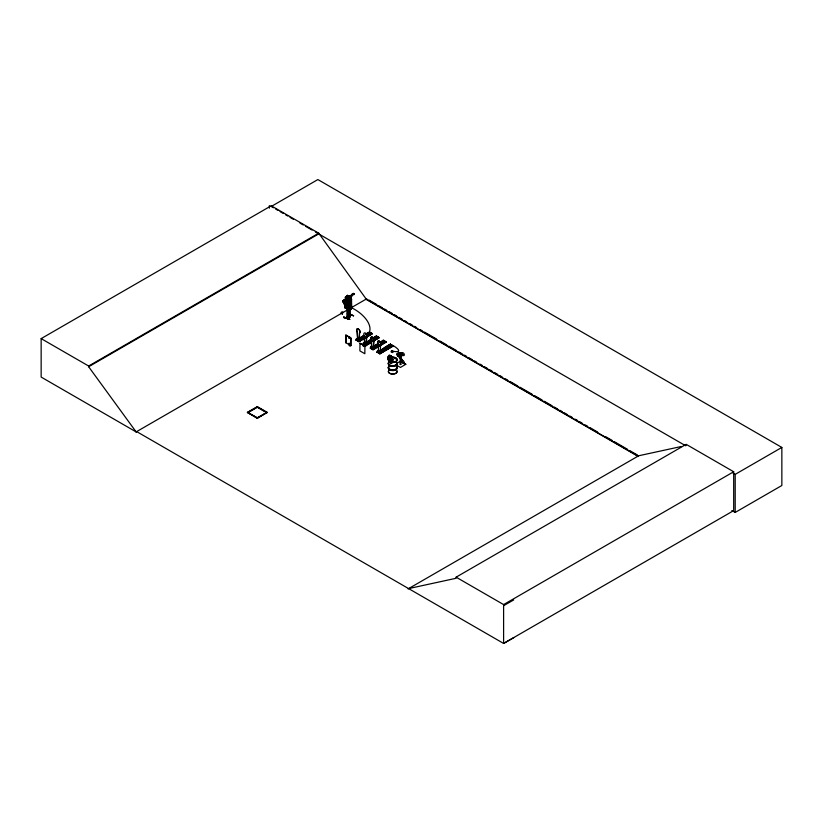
<?xml version="1.0" encoding="UTF-8"?>
<svg xmlns="http://www.w3.org/2000/svg" width="823" height="823" viewBox="0 0 823 823"><rect width="100%" height="100%" fill="white"/><g stroke="black" fill="none" stroke-linecap="round" stroke-linejoin="round"><path stroke-width="1.23" d="M345.454 306.218C342.409 301.352 350.691 316.937 343.232 301.115C341.278 301.239 346.339 305.395 347.934 305.384L349.271 304.5L348.592 302.977L343.901 300.035L348.551 303.039M351.133 308.234L350.979 298.872L351.524 299.058L351.637 308.46C345.053 305.662 345.866 308.985 344.703 303.882M348.108 302.576L351.298 308.913L348.108 302.576L351.154 308.903L345.403 306.845L351.514 308.584L351.328 299.181L349.394 296.064L347.378 295.364L345.362 297.124L345.65 301.938M351.02 307.864L345.742 306.403M348.911 298.842L348.901 301.846L349.6 302.031L351.061 299.438L350.526 299.284A5.576 2.335 -75.4 0 1 353.89 294.511L354.085 293.595A6.512 2.726 -75.4 0 0 350.392 298.368L350.156 299.181L348.911 298.842L349.693 298.183A6.512 2.726 -75.4 0 1 353.386 293.41L354.446 293.646M349.6 302.031L349.61 299.027L350.156 299.181M344.672 300.508L344.93 302.257L346.473 303.306L345.331 300.734M359.137 340.136L359.476 332.986A2.335 1.358 59.5 0 0 359.476 330.301A2.335 1.358 59.5 0 0 357.12 328.963A2.335 1.358 59.5 0 0 357.12 331.659L357.83 340.66L358.314 338.592L357.275 339.199L358.2 338.49M357.614 339.323L357.223 331.597A2.335 1.358 59.5 0 1 357.223 328.902A2.335 1.358 59.5 0 1 359.579 330.239A2.335 1.358 59.5 0 1 359.579 332.924L359.229 340.074L357.521 338.767M366.204 344.209L366.554 337.07M366.307 344.158L366.657 337.008A2.335 1.358 59.5 0 0 366.657 334.323L369.918 332.41L367.85 334.025M380.144 352.265L380.596 345.063A2.335 1.358 59.5 0 0 380.596 342.368A2.335 1.358 59.5 0 0 378.241 341.041A2.335 1.358 59.5 0 0 378.241 343.726L378.477 351.318L380.247 352.203M346.061 297.278L345.557 297.144L346.123 302.02M351.627 307.102L350.968 306.876M392.18 351.318C392.468 348.942 389.793 352.676 391.81 351.874M374.918 338.109L376.985 336.494L373.673 338.448A2.335 1.358 59.5 0 1 373.693 341.195L373.344 348.335L371.317 347.131M372.047 346.967C373.992 346.205 369.866 348.787 372.284 346.627M357.614 339.292L358.211 338.911M371.626 339.56L363.591 344.467L363.272 343.037L364.61 342.234L365.021 344.672L365.299 342.563L364.496 343.438M364.846 343.284L364.496 342.882M372.191 346.915L371.584 347.069L373.447 348.273L373.796 341.134A2.335 1.358 59.5 0 0 373.796 338.448A2.335 1.358 59.5 0 0 371.44 337.111A2.335 1.358 59.5 0 0 371.338 339.868L371.482 347.419L372.243 347.141M378.539 351.514C378.292 350.629 379.794 351.112 378.899 350.804M387.016 347.82L385.699 348.15M349.693 319.149L343.561 317.493L349.713 319.417L343.747 316.999L349.713 319.417M395.359 358.19L394.968 358.416M395.04 358.375L395.441 358.242M395.524 358.314L394.958 358.468M395.205 358.735L395.657 358.468M402.18 361.256L402.138 361.4A1.553 0.895 60 0 0 403.311 363.478A1.553 0.895 60 0 0 404.299 362.48A1.553 0.895 60 0 0 402.786 360.752L399.165 355.546L398.548 356.122L402.313 361.174L398.682 356.04L399.165 355.546M349.826 299.109A5.576 2.335 -75.4 0 1 353.19 294.325L353.746 293.461M347.944 316.762L348.036 307.226L347.944 316.762L347.481 306.989L347.759 317.02C348.952 315.312 346.73 305.168 347.759 307.504M357.758 338.695L357.789 339.076M365.083 342.852L364.466 342.934L365.073 343.109M379.3 350.701L378.405 351.431M348.006 296.013L347.388 298.914L348.685 300.302L349.333 298.533L348.047 295.971M357.46 338.819L360.042 340.557L359.846 339.457L358.499 341.041L356.39 339.848L357.727 338.263M371.687 347.584L371.708 347.039M378.261 351.03L378.374 351.421M378.498 350.958C378.446 351.678 379.259 353.797 379.238 351.061M352.018 307.967A25.266 13.538 28.8 0 1 369.434 331.936L372.14 333.871L358.879 341.689L355.989 340.064L358.139 338.87M364.301 343.026L365.083 342.975L364.136 342.646M347.553 316.516L347.069 316.824L347.697 316.999M346.349 318.172L350.032 314.499L346.072 318.131M346.411 317.925L350.032 314.715M343.232 301.115L342.81 300.724L345.403 306.876M345.866 300.837L348.057 303.759L347.172 304.212L344.148 302.38L343.942 300.086L342.553 300.92L343.911 300.148M345.722 306.444L350.351 308.069M347.934 305.384L343.273 302.38M349.168 304.52L348.53 302.967M344.703 307.699L345.475 306.249L346.401 306.578L345.629 308.028L344.662 307.596L345.629 308.028M345.588 307.915L346.401 306.578M385.565 347.604L386.049 348.417M379.352 350.814L378.076 350.701L378.076 352.367M347.337 295.395L349.364 296.115M347.409 295.436L346.411 299.325L347.728 301.218L349.034 301.681L350.31 300.683L349.394 296.064M351.37 301.64L349.394 303.368L347.378 302.658L345.475 299.51M351.524 299.058L351.298 301.599L349.405 303.255M346.144 304.366L346.236 306.547M347.615 313.656L353.571 315.765M347.409 316.567L347.594 307.493M350.773 314.972L347.121 318.45M347.399 318.594L351.061 315.147M348.952 317.575L349.806 317.452L349.734 307.853L348.859 307.977L349.785 307.884M357.244 338.901L357.542 338.15L356.194 338.953L356.205 340.074M345.063 305.775L345.66 305.981M347.882 305.333L349.199 304.459M356.05 340.115L356.698 340.352M368.087 332.729L370.587 334.333L368.087 332.924L369.434 331.936L369.62 332.471L367.356 333.747M364.599 336L356.472 340.341L364.394 335.661M369.918 332.41L365.844 334.251L368.344 335.661L365.844 334.251M364.826 337.163L358.077 341.236M371.451 333.264L366.852 336L371.451 333.264L371.965 333.665L358.18 341.175M372.109 338.942L363.066 344.148L365.968 345.763L365.463 345.495M374.434 337.831L376.985 336.494L374.65 337.955M365.309 345.29L371.286 342.173M378.827 337.759L378.333 337.461L379.033 337.749M365.566 345.547L365.772 344.446L367.109 343.654L365.577 344.333L365.577 345.125L363.457 343.932L364.805 342.347M378.817 337.739L373.632 341.185M371.399 348.366L371.399 346.709L372.161 347.131C369.753 347.08 370.628 349.189 370.401 348.15L370.412 347.152L371.759 346.36L371.687 347.131M383.518 340.506L386.337 342.08L383.641 340.341L380.061 342.45L382.561 343.87L380.061 342.45M378.806 344.199L370.689 348.541L378.611 343.87M380.956 342.882L384.331 340.948L383.785 340.65M372.284 349.446L385.966 341.884M385.668 341.463L372.716 349.25L370.607 348.057L371.945 346.473M386.152 341.74L372.418 349.281M390.802 344.703L377.037 352.244L377.212 351.082L378.549 350.289M390.287 344.426L393.147 345.999L379.866 353.818L393.116 346.01M377.356 352.419L391.131 344.868L390.441 344.261L377.068 352.244M379.249 353.334L392.633 345.732M390.441 344.261L392.941 345.681L392.334 345.557M379.516 353.602L379.712 352.491L381.049 351.699L379.516 352.388L379.516 353.18L377.407 351.987L378.745 350.403M400.173 354.97L400.173 364.568L400.863 364.568L400.863 354.97L398.353 356.287L400.791 355.248M365.844 334.045L367.192 333.253L369.692 334.868L367.192 333.253M359.301 338.109L363.91 335.383M359.63 338.304L364.301 335.681A2.335 1.358 59.5 0 1 364.301 332.986A2.335 1.358 59.5 0 1 366.657 334.323M369.434 332.132L371.924 333.541L358.499 341.463L358.694 340.362L360.042 339.57M358.499 341.041L364.856 337.296M359.445 340.743L364.97 337.481M371.924 333.346L367.151 336.36M371.718 338.839L370.381 339.827M374.259 337.337L376.759 338.953L374.259 337.337L372.922 338.13L375.411 339.745L372.922 338.335M375.154 336.813C382.53 340.043 371.595 337.204 376.502 336.021L379.002 337.625L376.502 336.216L363.077 344.168M374.167 337.687L376.502 336.021M363.591 344.467L371.122 339.786M363.447 344.374L371.471 339.745M366.091 343.314L371.667 340.084M365.083 345.279L378.529 337.348M365.577 345.125L377.448 338.119M366.523 344.827L379.002 337.43M373.292 340.989L379.012 337.615M365.906 345.753L371.482 342.512M380.061 342.255L381.409 341.463L383.899 343.078L381.409 341.463M382.304 340.938C389.67 344.168 378.734 341.329 383.641 340.136M378.127 343.592L373.519 346.318L378.241 343.726A2.335 1.358 59.5 0 1 378.138 341.103A2.335 1.358 59.5 0 1 380.493 342.43A2.335 1.358 59.5 0 1 380.493 345.125M381.306 341.802L383.847 340.671L381.574 341.957M370.535 348.468L378.323 343.932M380.823 342.563L384.135 340.609M378.642 343.993L370.885 348.53M381.954 342.039L384.135 340.712M372.161 348.798L372.161 347.131M372.716 349.25L374.064 347.666L374.249 348.767M386.347 342.08L373.066 349.898L372.912 348.571L374.249 347.779M386.141 341.555L372.726 349.693L370.412 348.15M388.158 348.294C387.252 350.505 382.17 347.635 385.658 346.884L388.158 348.499L385.658 346.884M390.699 346.802C389.793 349.014 384.711 346.144 388.199 345.393L390.699 346.997L388.199 345.393M392.242 351.112A19.526 3.683 22.2 0 0 392.941 345.475C392.026 347.687 386.954 344.816 390.441 344.065M390.627 344.6L377.335 352.398L390.935 344.539M377.706 352.481L390.935 344.642M379.022 353.324L392.468 345.393M392.952 345.67L379.578 353.643M398.723 356.153L397.941 355.413C398.939 353.941 395.122 353.345 398.013 354.61L398.044 355.176L398.857 354.878L398.178 354.61M398.548 356.122L396.933 354.692M398.353 354.343L398.353 352.398L398.692 356.482L402.025 354.538L402.025 353.19L400.173 352.995L400.173 354.343M136.741 431.633L136.207 431.952L41.15 377.068L41.15 338.613L271.22 205.781L318.717 233.197L366.214 299.078L638.154 456.086M271.22 205.781L271.22 206.491L317.873 179.558L781.85 447.434L781.85 485.498L735.196 512.431L731.863 510.497M41.15 338.613L88.647 366.029L318.717 233.197M513.675 637.702L503.604 643.442L136.68 431.602L136.134 431.91L88.647 366.739L318.717 233.907M136.134 431.91L366.749 298.77M345.886 335.177L350.927 337.975L350.824 345.65L350.824 338.037L345.886 335.177L345.886 342.79L350.927 345.588M348.613 337.728L349.641 337.132L349.641 338.16M348.685 337.769L349.641 337.214M349.096 338.006L350.125 337.409M345.886 342.79L345.989 335.126M359.888 343.273L364.939 346.061L364.836 353.736L359.888 350.886L359.99 343.212L364.939 346.061M247.414 412.344L257.301 406.634L267.187 412.344L257.301 418.372L247.414 412.344L257.301 418.053L267.187 412.344M247.414 412.662L257.301 406.953L267.187 412.662M257.301 407.272L247.96 412.662L257.301 417.734L266.642 412.662L257.301 407.272L257.301 406.634M363.108 346.092L364.136 345.495L364.136 346.493M388.024 359.003C387.273 355.845 390.956 352.337 388.95 358.879L390.03 360.947L391.12 361.575L392.18 360.752L391.378 356.102L389.68 355.125M399.567 354.384L398.353 352.398L400.071 353.088L398.692 352.594L398.836 355.052L399.69 353.273L403.435 355.433L401.274 354.97L401.274 353.623L402.025 353.19M402.797 354.806L399.083 355.824L398.599 354.775L399.227 355.742L402.92 354.97M398.939 353.705L400.791 353.9M398.178 355.567L397.632 354.775M402.282 353.571L402.138 353.653A1.553 0.895 60 0 1 403.311 352.933A1.553 0.895 60 0 1 404.299 355.073A1.553 0.895 60 0 1 402.786 355.052L402.663 354.888M393.055 359.425C388.59 351.318 394.052 359.198 393.003 361.873L391.326 363.252L389.68 362.367L388.086 358.972M393.003 361.791L391.357 363.334L389.701 362.315M397.242 363.108L400.451 361.174L405.811 364.27L400.451 367.439L397.242 365.587M399.032 355.629L402.797 360.69M408.085 588.918L638.699 455.767L681.187 446.529M408.62 588.599L456.117 578.271L456.117 577.17L686.187 444.338L733.684 471.754L733.684 510.61L503.604 643.442L503.604 604.586L733.684 471.754M686.187 445.438L685.652 445.757L315.404 231.993M732.995 473.091L735.196 474.367L781.85 447.434M503.604 605.697L513.675 599.957M401.717 355.125L403.435 355.433L398.353 356.287L400.863 355.371M385.843 347.44L385.576 348.211M385.689 347.676L386.985 347.862M395.554 358.602L395.009 358.561M364.496 342.996L365.278 342.985M345.67 305.024L346.267 305.21M351.606 308.409L350.876 308.399M364.301 335.681L364.702 343.314M398.692 356.482L403.435 355.032L398.353 356.287M398.599 354.775L402.313 353.756M386.45 348.417L386.985 347.707L386.028 347.553M346.123 306.712L346.267 304.243M351.04 308.255L350.979 298.872M400.173 364.167L400.863 364.167M372.099 333.871L358.849 341.689M349.436 317.771L349.322 307.709L349.178 317.277M342.769 312.863C344.333 312.545 340.65 310.95 341.998 312.483M365.031 336.134L364.476 335.815M365.031 336.288L364.476 335.979M353.509 294.367L354.209 294.541M349.456 298.965L350.156 299.15M350.361 299.263L351.061 299.438M350.752 299.037L351.39 299.181M345.506 306.362L346.432 306.681M347.419 313.553L353.581 315.785M347.46 313.779L353.376 315.662M389.104 344.858L391.604 346.267M386.861 346.185L389.361 347.594M364.97 336.484L363.303 335.547L364.97 336.679M379.187 344.693L377.52 343.757L379.187 344.888M384.32 347.676L386.82 349.086M357.943 338.932L357.182 338.5L357.059 340.228L357.059 338.562L357.83 338.994M364.692 343.253L367.109 344.642L367.109 343.654M364.25 344.251L365.021 344.672M378.961 352.728L378.199 352.295L378.199 350.629M271.22 206.491L273.431 207.766M275.643 209.042L277.855 210.318M280.057 211.593L283.369 213.507M285.581 214.782L287.793 216.058M290.005 217.334L293.317 219.247M299.942 223.074L303.255 224.988M305.467 226.263L312.092 230.08M368.971 300.045L376.739 304.531M378.961 305.817L382.294 307.74M384.506 309.016L386.728 310.302M388.95 311.578L392.283 313.501M394.505 314.787L396.717 316.073M398.939 317.349L402.272 319.273M404.494 320.559L406.706 321.834M410.039 323.758L412.261 325.044M414.483 326.32L416.695 327.605M420.028 329.529L422.25 330.805M424.473 332.091L436.684 339.138M440.007 341.061L446.673 344.909M448.885 346.185L456.662 350.67M458.874 351.956L462.207 353.88M464.429 355.155L466.651 356.441M468.873 357.727L472.196 359.641M474.418 360.927L476.64 362.213M479.963 364.126L482.185 365.412M484.408 366.698L487.741 368.622M489.963 369.897L492.175 371.183M494.397 372.459L497.73 374.383M499.952 375.669L502.164 376.944M505.497 378.868L507.719 380.154M509.941 381.43L517.708 385.915M519.93 387.201L532.142 394.248M534.353 395.534L542.131 400.019M544.342 401.295L552.12 405.79M554.332 407.066L557.665 408.99M559.887 410.276L562.109 411.551M564.331 412.837L567.654 414.761M569.876 416.037L572.098 417.323M575.421 419.246L577.643 420.522M579.865 421.808L582.087 423.084M585.42 425.007L587.632 426.293M589.854 427.569L597.621 432.065M605.399 436.55L612.055 440.387M614.277 441.673L627.599 449.358M629.811 450.644L637.588 455.129M365.484 298.975L638.319 456.498M400.173 352.995L402.303 354.374M400.451 361.256L405.811 364.342M456.117 577.17L503.604 604.586M398.692 352.594L400.071 353.489M348.952 308.059L348.911 317.606M371.883 346.997L371.276 346.771L371.276 348.438M364.661 343.109L364.61 342.234M371.615 347.255L371.759 346.36M379.907 353.818L377.212 352.069L377.88 352.686M364.558 343.129L364.198 335.743M348.643 302.771L351.349 308.697M342.81 300.724L345.516 306.66M371.78 347.337L371.44 339.806A2.335 1.358 59.5 0 1 371.44 337.111A2.335 1.358 59.5 0 1 373.693 338.5M396.923 353.818L396.799 354.764M346.226 297.206L346.257 301.897M345.691 297.021L345.711 301.712M345.598 304.171L345.639 306.578M345.403 297.082L345.434 299.541M735.196 474.367L735.196 512.431M400.04 354.343L400.04 355.69M399.69 353.273L399.69 354.62M388.086 356.554L388.086 359.013M381.049 351.699L381.049 352.686M380.854 351.586L380.854 352.388M374.064 347.666L374.064 348.458M366.914 343.541L366.914 344.333M364.25 342.584L364.136 344.312M364.064 345.537L364.064 346.493M363.653 345.218L363.653 346.257M359.846 339.457L359.846 340.249M350.053 343.798L350.053 346.329M349.693 317.411L349.693 307.895L349.528 317.729M349.096 343.078L349.096 345.619M347.09 307.267L347.09 316.783M269.358 205.637L269.358 208.157M257.301 417.734L257.301 418.372M88.647 366.029L88.647 366.739M397.015 367.171A4.424 2.551 0 0 1 392.16 370.371A4.424 2.551 0 0 1 388.909 366.554M391.614 357.223A4.372 2.52 0 0 1 397.108 359.661A4.372 2.52 0 0 1 391.614 362.099M390.555 361.842A4.372 2.52 0 0 1 388.96 358.396M396.943 367.428A4.352 2.51 0 0 1 392.17 370.566A4.352 2.51 0 0 1 388.97 366.821M396.964 370.803A4.372 2.52 0 0 1 392.17 373.951A4.372 2.52 0 0 1 388.96 370.185M391.614 357.594A4.331 2.5 0 0 1 397.077 360.011A4.331 2.5 0 0 1 391.614 362.429M390.575 362.171A4.331 2.5 0 0 1 388.991 358.756M396.953 370.957A4.362 2.52 0 0 1 392.17 374.105A4.362 2.52 0 0 1 388.96 370.35M391.614 357.357A4.372 2.52 0 0 1 397.108 359.795A4.372 2.52 0 0 1 391.614 362.233M390.555 361.976A4.372 2.52 0 0 1 388.96 358.53M397.015 362.974A4.424 2.551 0 0 1 392.16 366.163A4.424 2.551 0 0 1 388.909 362.357M396.953 366.719A4.362 2.52 0 0 1 392.17 369.866A4.362 2.52 0 0 1 388.96 366.112M396.953 363.221A4.362 2.52 0 0 1 392.17 366.379A4.362 2.52 0 0 1 388.96 362.614M397.015 366.955A4.424 2.551 0 0 1 392.16 370.155A4.424 2.551 0 0 1 388.909 366.338M397.015 362.758A4.424 2.551 0 0 1 392.16 365.947A4.424 2.551 0 0 1 388.909 362.141M396.943 362.521A4.352 2.51 0 0 1 392.17 365.669A4.352 2.51 0 0 1 388.97 361.914M397.9 355.33A1.358 0.782 60 0 1 398.558 354.055A1.358 0.782 60 0 1 399.68 355.978A1.358 0.782 60 0 1 398.26 355.937M347.718 304.284L345.835 302.833L344.816 303.255L345.413 302.504L343.849 301.012L345.67 302.391L346.617 301.959L346.092 302.741L347.718 304.284M392.139 352.079C393.157 354.199 393.723 349.178 392.139 352.079M401.49 353.252L401.83 353.674L401.511 353.201M389.269 356.534L390.143 358.859L389.238 360.217L390.421 359.363L391.614 361.595L390.709 359.178L391.594 357.933L390.441 358.663L389.269 356.534M390.287 355.783L389.763 358.602L390.832 360.155L391.388 358.478L390.287 355.783M340.969 313.059L342.43 314.005L340.969 313.059M346.339 305.642L350.968 307.257L346.339 305.642M397.427 354.898A1.358 0.782 60 0 0 398.877 356.678A1.358 0.782 60 0 0 398.867 354.754A1.358 0.782 60 0 0 397.427 354.898"/></g></svg>
